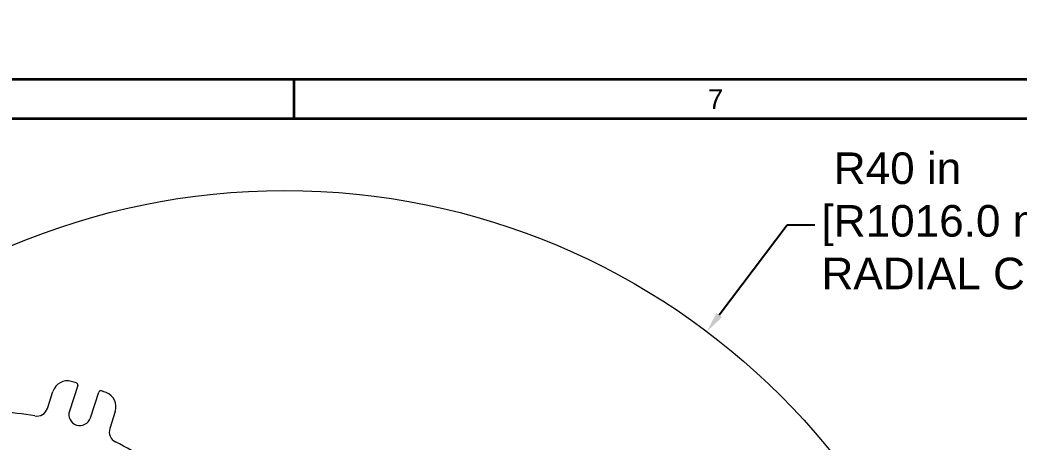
# Model space of a CAD drawing. Header units: inches. Extents: x 15 to 402, y 6 to 261.
# Drawn here: x 47.5 to 104.4, y 237.3 to 261.4 of the extents above; entities that cross this region are included whole.
import ezdxf

# ---------------------------------------------------------------- set-up
doc = ezdxf.new("R2010")
doc.units = ezdxf.units.IN
doc.header["$LTSCALE"] = 12
doc.header["$MEASUREMENT"] = 0
doc.layers.get('0').update_dxf_attribs({"lineweight": 25})
for name, color, linetype, lineweight in [('Border', 7, 'Continuous', 35), ('Dimension (ANSI)', 7, 'Continuous', 25), ('Visible', 7, 'Continuous', 18)]:
    doc.layers.add(name, color=color, linetype=linetype, lineweight=lineweight)
doc.styles.add('MEMCOR Medium', font='arial.ttf')
doc.styles.add('Standard A-B-C', font='arial.ttf')
doc.dimstyles.new('Default (ANSI)', dxfattribs={"dimscale": 12, "dimtxt": 0.15, "dimasz": 0.098425, "dimexe": 0.125, "dimexo": 0.0625, "dimgap": 0.031496, "dimtad": 0, "dimtih": 1, "dimtoh": 1, "dimdec": 4, "dimrnd": 1e-08, "dimzin": 3, "dimdsep": 46, "dimlunit": 5, "dimtxsty": 'MEMCOR Medium', "dimcen": 0.09, "dimdle": 0.393701, "dimclrd": 256, "dimclre": 256, "dimclrt": 256, "dimadec": 0, "dimazin": 1, "dimtfac": 0.8, "dimtofl": 0, "dimtmove": 0, "dimatfit": 3, "dimfxl": 1, "dimfrac": 1, "dimtolj": 1, "dimtzin": 4, "dimlwd": -1, "dimlwe": -1, "dimarcsym": 0})

# ---------------------------------------------------------------- blocks, each defined once
blk = doc.blocks.new('Borders 22x34_D')
at = {"layer": 'Border'}
for p, q in [((33.5, 21.5), (1.25, 21.5)), ((5.2578, 21.5), (5.2578, 21.3125)), ((33.3125, 21.3125), (1.25, 21.3125))]:
    blk.add_line(p, q, dxfattribs=at)
at = {"layer": 'Border', "insert": (7.2617, 21.4069), "char_height": 0.094, "attachment_point": 5, "style": 'Standard A-B-C'}
blk.add_mtext('\\fArial|b0|i0;\\H0.0940;7', dxfattribs=at)
blk = doc.blocks.new('*D25')
at = {"layer": 'Defpoints', "color": 0, "transparency": 16777216}
for p in [(86.641, 243.622), (62.578, 211.67)]:
    blk.add_point(p, dxfattribs=at)
at = {"layer": 'Dimension (ANSI)', "transparency": 16777216}
for p, q in [((91.211, 249.692), (87.351, 244.566)), ((92.799, 249.692), (91.211, 249.692))]:
    blk.add_line(p, q, dxfattribs=at)
blk.add_solid([(87.194, 244.684), (87.508, 244.447), (86.641, 243.622)], dxfattribs=at)
at = {"layer": 'Dimension (ANSI)', "transparency": 16777216, "insert": (93.177, 249.692), "char_height": 1.8, "attachment_point": 4, "style": 'MEMCOR Medium'}
blk.add_mtext('\\A1; \\fArial|b0|i0;\\H1.8000;R40 in\\P[R1016.0 mm]{\\P\\fArial|b0|i0;\\H1.8000;RADIAL CLEARANCE REQUIRED}', dxfattribs=at)

msp = doc.modelspace()

# ---------------------------------------------------------------- linework, layer by layer
at = {"layer": 'Visible'}
for p, q in [((50.772584, 240.555613), (50.298752, 239.089821)), ((49.044451, 239.241022), (49.358211, 240.211634)), ((51.497667, 238.70226), (51.971499, 240.168052)), ((52.916894, 239.061254), (52.603134, 238.090642))]:
    msp.add_line(p, q, dxfattribs=at)
msp.add_circle((62.577592, 211.669555), 40, dxfattribs=at)
for centre, radius, start, end in [((50.186033, 239.944033), 0.87, 75.1646417, 162.086051), ((45.418524, 221.94472), 19.49, 74.3050794, 75.1646417), ((50.658402, 240.592524), 0.12, 342.086051, 74.3050794), ((52.085681, 240.131141), 0.12, 69.8670227, 162.086051), ((45.418524, 221.94472), 19.49, 69.0074604, 69.8670227), ((52.089072, 239.328856), 0.87, 342.086051, 69.0074604), ((48.444993, 239.434802), 0.63, 260.1828008, 342.086051), ((45.418524, 221.94472), 17.12, 80.1828008, 93.9893013), ((50.89821, 238.896041), 0.63, 162.086051, 342.0860498), ((53.202591, 237.896861), 0.63, 162.086051, 243.9893013), ((45.418524, 221.94472), 17.12, 50.1828008, 63.9893013)]:
    msp.add_arc(centre, radius, start, end, dxfattribs=at)

# ---------------------------------------------------------------- block references
at = {"xscale": 12, "yscale": 12, "zscale": 12}
msp.add_blockref('Borders 22x34_D', (0, 0), dxfattribs=at)

# ---------------------------------------------------------------- dimensions: what is measured, and where the dimension line sits
at = {"layer": 'Dimension (ANSI)'}
dim = msp.add_radius_dim(center=(62.577592, 211.669555), mpoint=(86.640591, 243.622209), text=' \\fArial|b0|i0;\\H1.8000;<> in\\X[R1016.0 mm]{\\P\\fArial|b0|i0;\\H1.8000;RADIAL CLEARANCE REQUIRED}', dimstyle='Default (ANSI)', override={"dimgap": 0.031496, "dimdec": 4, "dimlfac": 1, "dimpost": '', "dimcen": 0, "dimtol": 0, "dimlim": 0, "dimtp": 0, "dimtm": 0, "dimtdec": 2}, dxfattribs=at)
dim.commit()
dim.dimension.update_dxf_attribs({"geometry": '*D25', "text_midpoint": (112.573403, 249.691614), "dimtype": 164})

doc.saveas('drawing.dxf')
